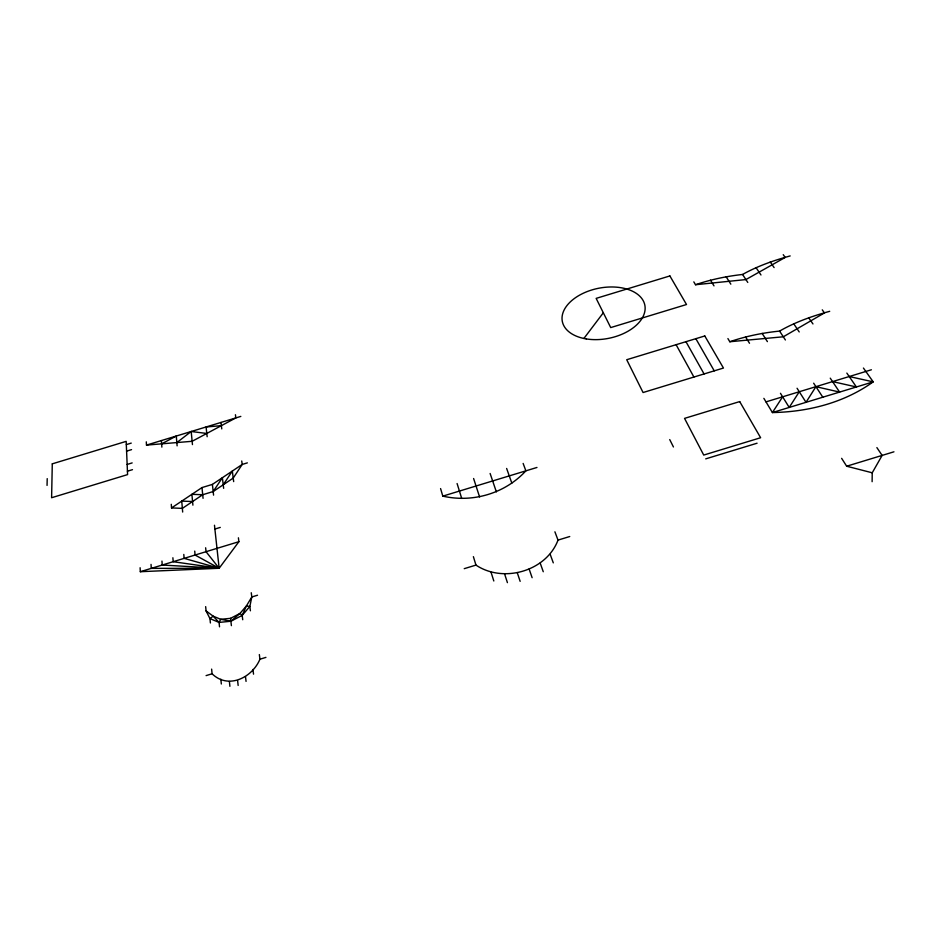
<?xml version="1.0" encoding="UTF-8"?>
<svg xmlns="http://www.w3.org/2000/svg" width="941" height="941" viewBox="0 0 941 941"><rect width="100%" height="100%" fill="white"/><g stroke="black" fill="none" stroke-linecap="round" stroke-linejoin="round"><path stroke-width="1.41" d="M872.119 481.686L872.225 472.794L882.129 455.42L876.883 447.598M47.05 485.415L47.215 478.628M242.731 619.743L242.19 615.379L246.342 606.039L251.812 596.97L251.259 592.736M219.524 626.812L219.065 622.424L220.723 619.307L230.569 618.331L239.967 613.45L246.342 606.039L249.847 606.463L250.4 610.78M464.231 568.67L475.958 565.094C503.2 583.408 546.286 571.328 558.013 540.099L569.74 536.523M799.274 391.738L789.217 407.441L780.465 393.303M782.63 396.808L772.408 412.558L763.869 398.361M223.229 484.78L232.321 471.053L233.674 481.604M171.274 504.294L171.544 507.928L182.366 508.375L202.703 494.731L213.184 491.531L222.382 477.71L223.652 488.344M206.091 675.614L212.078 673.791C228.357 689.659 252.2 677.649 259.951 659.206L265.927 657.383M140.115 567.729L140.315 571.705L219.147 568.27L238.885 541.698L238.402 537.805M583.89 338.466L603.322 312.777M205.656 606.627L206.067 610.909L209.972 618.613L219.065 622.424L230.898 621.236L242.19 615.379L249.847 606.463L251.812 596.97L257.528 595.23M440.576 488.567L442.811 496.13C472.688 502.988 505.082 493.519 525.878 470.841L523.137 463.431M176.837 442.576L191.188 431.507L206.797 433.46M213.184 491.531L233.227 478.063L242.202 464.442L247.365 462.866M171.544 507.928L201.974 487.579L212.395 484.403L242.202 464.442L241.731 460.996M161.629 443.846L176.285 436.048L177.12 445.858M727.911 338.572L729.804 341.736C745.919 336.208 762.657 332.808 779.583 331.091C795.239 322.069 812.33 316.07 829.703 311.318M693.823 281.888L695.528 284.723C710.773 279.536 726.57 276.242 742.567 274.466C757.517 266.091 773.714 260.457 790.181 255.928M126.317 444.599L131.246 443.105M126.588 451.139L131.552 449.633M146.302 441.847L146.49 445.105L240.825 416.404M127.141 464.442L132.163 462.913M127.423 471.194L132.481 469.665M214.889 529.054L220.276 527.407M140.315 571.705L238.885 541.698M442.811 496.13L536.958 467.465M765.986 401.878L871.401 369.778M705.715 458.867L757.082 443.211M841.642 458.338L846.665 466.218L893.95 451.809M695.528 284.723L745.907 279.571L785.194 257.446L783.241 254.682M729.804 341.736L783.312 336.784L824.445 312.93L822.269 309.848M221.37 425.661L206.079 426.979L207.161 436.718M146.49 445.105L192.14 441.294L235.862 417.91L235.426 414.734M214.477 525.254L219.147 568.27L151.266 568.376L151.042 564.4M202.703 494.731L191.893 494.319L192.905 505.164M192.564 501.529L181.742 501.106L182.672 512.045M205.644 547.78L206.032 551.697L219.147 568.27L162.217 565.035L161.958 561.083M194.728 551.108L195.081 555.037L219.147 568.27L173.179 561.706L172.885 557.754M849.205 376.529L873.201 381.858C844.065 402.842 807.966 411.935 772.408 412.558L873.201 381.858L863.426 368.049M832.562 381.599L856.404 386.974L846.841 373.095M846.665 466.218L872.225 472.794M219.147 568.27L184.13 558.366L183.801 554.425M206.067 610.909L213.148 616.155L219.065 622.424M242.19 615.379L239.967 613.45L230.898 621.236L220.723 619.307L213.148 616.155L209.972 618.613L210.396 622.966M770.256 261.986L774.102 267.585M808.672 317.729L812.965 323.951M756.058 267.656L760.975 274.984M793.733 323.775L799.215 331.938M830.244 378.153L839.607 392.091L815.918 386.669L806.014 402.325L797.062 388.257M742.567 274.466L747.777 282.429M779.583 331.091L785.394 339.972M813.659 383.199L822.81 397.208M726.134 276.76L730.839 284.158M762.151 333.385L767.397 341.63M710.467 280.183L713.996 285.876M745.578 336.925L749.507 343.265M695.846 338.678L714.243 370.848M685.965 341.689L704.08 373.953M676.097 344.688L693.905 377.047M669.733 439.588L673.427 446.963M554.908 531.806L558.013 540.099M550.179 554.296L553.296 562.859M506.634 468.453L511.833 483.133M540.193 563.071L543.263 571.728M529.113 568.987L532.124 577.703M490.12 473.476L496.366 491.884M517.232 572.61L520.15 581.35M473.605 478.51L479.604 496.989M504.588 573.916L507.422 582.644M491.073 572.304L493.813 580.985M457.091 483.533L461.702 498.401M473.382 556.649L475.958 565.094M259.34 654.571L259.951 659.206M252.941 669.451L253.541 674.168M220.97 422.45L221.77 428.896M245.483 676.626L246.06 681.39M230.569 618.331L231.392 625.636M237.614 680.672L238.155 685.448M212.395 484.403L213.572 495.131M229.392 681.531L229.898 686.318M201.974 487.579L203.068 498.33M220.853 679.226L221.335 683.989M191.188 431.507L192.458 444.587M211.631 669.11L212.078 673.791M161.393 440.576L161.864 447.128M52.284 463.842L51.602 497.73L127.576 474.605L126.176 441.364L52.284 463.842M669.886 275.936L596.147 298.379L610.709 327.586L686.507 304.519L669.886 275.936M704.785 335.961L626.718 359.721L643.068 392.526L723.453 368.049L704.785 335.961M739.708 401.584L684.542 418.38L703.727 455.068L760.622 437.73L739.708 401.584M586.184 338.901A42.051 25.536 -11.1 0 0 644.961 305.86A42.051 25.536 -11.1 0 0 579.597 295.133A42.051 25.536 -11.1 0 0 586.184 338.901"/></g></svg>
